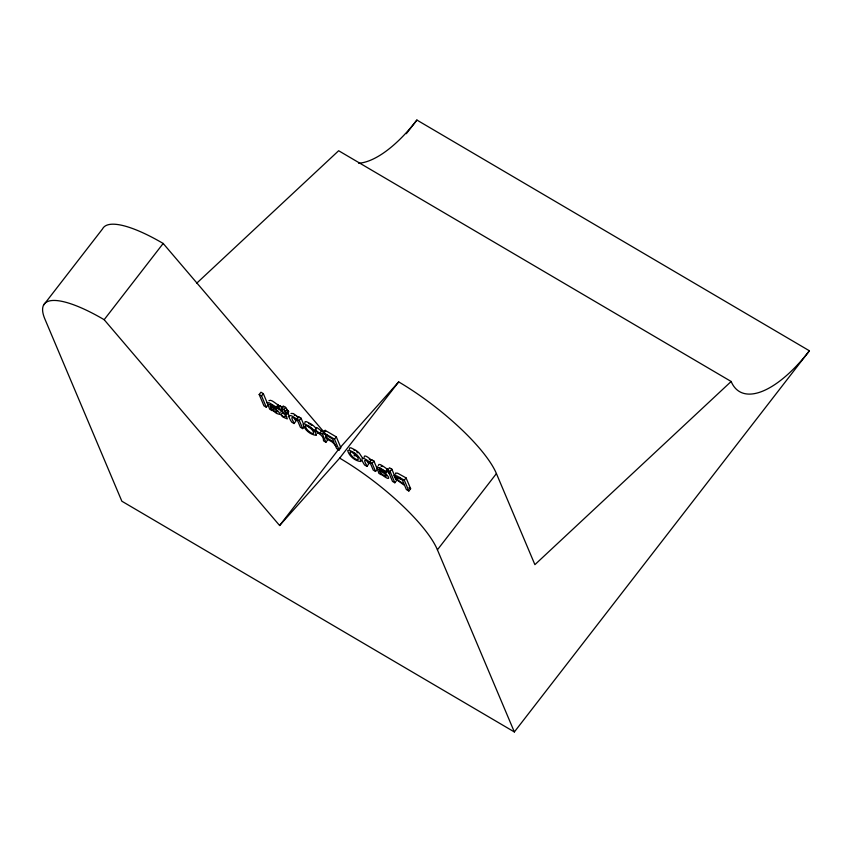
<?xml version="1.0" encoding="UTF-8"?>
<svg xmlns="http://www.w3.org/2000/svg" width="852" height="852" viewBox="0 0 852 852"><rect width="100%" height="100%" fill="white"/><g stroke="black" fill="none" stroke-linecap="round" stroke-linejoin="round"><path stroke-width="1.28" d="M268.891 400.696C271.245 398.789 275.537 403.827 278.082 404.828L278.668 406.223L276.9 408.502L271.085 404.711L269.52 404.562L277.571 410.589L279.818 413.38L279.712 414.434L276.655 413.465L271.65 409.695L272.012 410.558L273.194 409.035M291.001 413.444L293.407 413.582L299.095 417.725L298.711 416.83L296.943 419.109L297.327 420.015C293.503 415.84 284.685 411.654 291.725 422.155L294.078 423.54L295.846 421.25L294.387 417.778M318.041 432.571L317.359 433.199M43.516 305.165L102.528 228.932A100.078 26.849 37.7 0 1 163.179 243.459L324.016 432.134M358.639 163.243A100.078 41.503 -59.6 0 0 416.894 120.047L809.4 350.79L514.352 731.953L121.847 501.21L44.9 319.074A100.078 26.849 37.7 0 1 104.168 319.692L163.179 243.459M406.329 133.7L416.894 120.047M259.178 394.519L260.946 392.229L263.3 393.613L268.082 404.924L266.314 407.213L263.95 405.829L259.178 394.519L261.532 395.903L266.314 407.213M261.532 395.903L263.3 393.613M271.17 408.566L270.212 406.308C277.251 409.216 280.659 416.5 271.17 408.566L272.342 407.043M276.9 408.502L276.314 407.118L278.082 404.828M283.78 413.295C275.409 413.454 290.777 422.102 282.96 411.75L278.625 409.194L278.146 408.065L279.914 405.776L283.162 407.693M278.146 408.065L282.481 410.611L281.49 408.278L283.269 405.989L285.622 407.373L288.679 411.782L286.911 414.072L285.313 413.135L287.305 418.918L282.96 417.075L281.022 414.881M286.911 414.072L283.854 409.663L285.622 407.373M284.834 411.995L286.602 409.705M286.432 412.932L288.2 410.643M304.494 426.33L302.726 428.62L299.297 420.505L301.065 418.215L298.711 416.83M315.08 429.813L316.848 427.523L322.407 431.666L321.896 430.452L320.128 432.741L320.64 433.956L315.08 429.813C317.402 433.764 323.781 434.733 323.558 440.867L325.911 442.252L327.679 439.962L324.74 432.997M325.56 437.161L333.888 442.06L332.599 439.004L323.909 433.902L323.366 432.614L325.144 430.335L336.306 436.895L340.875 447.715L339.107 450.005L336.625 448.546L334.421 443.338L326.103 438.439L325.56 437.161L327.338 434.882M325.911 442.252L322.482 434.126L324.25 431.847L321.896 430.452M339.107 450.005L334.538 439.185L336.306 436.895M104.168 319.692L279.626 525.514L338.638 449.281M279.626 525.514L339.671 458.131L398.683 381.898A100.078 26.849 37.7 0 1 496.418 473.584L534.896 564.652L731.154 381.483A100.078 41.503 -59.6 0 0 809.4 350.79M366.914 466.353L364.56 464.968C357.531 454.467 366.339 458.664 370.162 462.838L369.779 461.933L371.547 459.643L373.9 461.028L377.329 469.154L375.562 471.433L373.208 470.048L370.652 463.989L368.522 462.21A5.123 1.374 37.7 0 0 365.817 460.442C362.579 459.239 367.074 465.405 366.914 466.353L368.692 464.063L367.223 460.602M375.562 471.433L372.132 463.318L373.9 461.028M387.735 470.336L386.105 472.7L383.549 469.974L376.627 466.555L378.874 473.382L381.217 474.756L380.855 473.893C394.593 485.065 387.798 472.477 378.959 469.42L380.141 467.897M380.375 472.764L379.417 470.506C386.457 473.414 389.865 480.698 380.375 472.764L381.547 471.241M385.519 471.316L387.287 469.026C385.37 468.344 378.629 461.784 378.299 465.543M390.078 471.465L391.845 469.175L389.492 467.791L387.713 470.08L390.078 471.465L394.849 482.775L396.617 480.485L391.845 469.175M406.063 477.897L410.632 488.728L408.864 491.008L404.295 480.187L406.063 477.897L397.618 473.211L395.594 473.052L395.658 474.245M514.352 731.953L437.417 549.817L496.418 473.584M339.522 448.29L398.683 381.898M196.791 283.13L338.649 150.74L731.154 381.483M280.617 412.155L281.724 411.569L280.361 409.29M288.285 416.649L289.19 415.946L287.561 411.974M381.057 466.204L382.058 466.63M314.303 431.229L308.456 426.639M294.196 415.094L294.749 415.339M358.191 457.141L353.047 452.849M353.878 450.005L354.72 450.463M287.081 410.845L288.679 411.782M323.366 432.614L334.538 439.185M404.295 480.187L396.851 475.938L393.826 475.331L395.647 479.005L404.679 485.523L406.383 489.549L408.864 491.008M281.49 408.278L283.854 409.663M296.943 419.109L299.297 420.505M320.128 432.741L322.482 434.126M369.779 461.933L372.132 463.318M386.105 472.7C384.891 472.37 378.852 466.449 378.959 469.42M408.981 487.749L410.632 488.728M272.012 410.558L269.669 409.184L267.155 402.559L269.509 402.932L276.314 407.118M302.726 428.62L300.373 427.235L297.806 421.176L295.687 419.386A5.123 1.374 37.7 0 0 292.981 417.618C289.744 416.426 294.238 422.581 294.078 423.54M394.849 482.775L392.495 481.391L387.287 469.026M310.128 424.253L311.023 424.818A4.068 1.086 37.7 0 1 311.843 425.404M400.813 478.739L401.75 479.442M353.963 455.106L355.178 456.086M387.234 471.412L389.566 473.488M278.018 407.213L279.349 408.3M399.375 477.408L399.993 478.025M332.621 442.22L336.061 446.256M316.518 428.993L314.654 426.873A7.114 1.906 37.7 0 0 311.001 423.934L306.283 421.58L305.091 421.719L304.899 422.794M371.547 459.643L371.93 460.549C370.577 459.388 363.804 453.168 364.102 457.407M325.144 430.335L325.677 431.613M301.065 418.215L303.514 424.008M279.914 405.776L280.393 406.915M282.789 412.592L283.311 413.827M362.59 458.142L359.246 453.083A7.114 1.906 37.7 0 0 355.593 450.154L350.875 447.801L349.671 447.928L349.49 449.004M339.671 458.131A100.078 26.849 37.7 0 1 437.417 549.817M369.289 459.175A5.123 1.374 37.7 0 1 370.29 459.92M356.434 451.613A4.068 1.086 37.7 0 1 357.883 452.902M308.594 423.497A4.036 1.086 37.7 0 1 309.287 423.795M296.453 416.362A5.123 1.374 37.7 0 1 297.454 417.107M396.404 477.301L398.225 480.315L404.157 484.287L402.336 479.964L396.404 477.301M305.612 425.83C304.622 430.367 318.957 438.791 311.523 428.982A4.068 1.086 37.7 0 0 309.244 427.097L307.519 426.085A4.036 1.086 37.7 0 0 305.868 425.649L305.612 425.83M350.204 452.039C349.213 456.587 363.538 465 356.115 455.192A4.068 1.086 37.7 0 0 353.836 453.317L352.11 452.295A4.036 1.086 37.7 0 0 350.449 451.869L350.204 452.039M316.273 434.861L316.06 435.287C310.565 434.861 304.526 429.898 303.088 424.424L304.515 423.87L309.233 426.224A7.114 1.906 37.7 0 1 312.876 429.163L315.421 432.315L316.273 434.861M360.854 461.07L360.641 461.496C355.156 461.081 349.118 456.108 347.68 450.633L349.107 450.08L353.825 452.433A7.114 1.906 37.7 0 1 357.467 455.373L360.013 458.525L360.854 461.07"/></g></svg>
